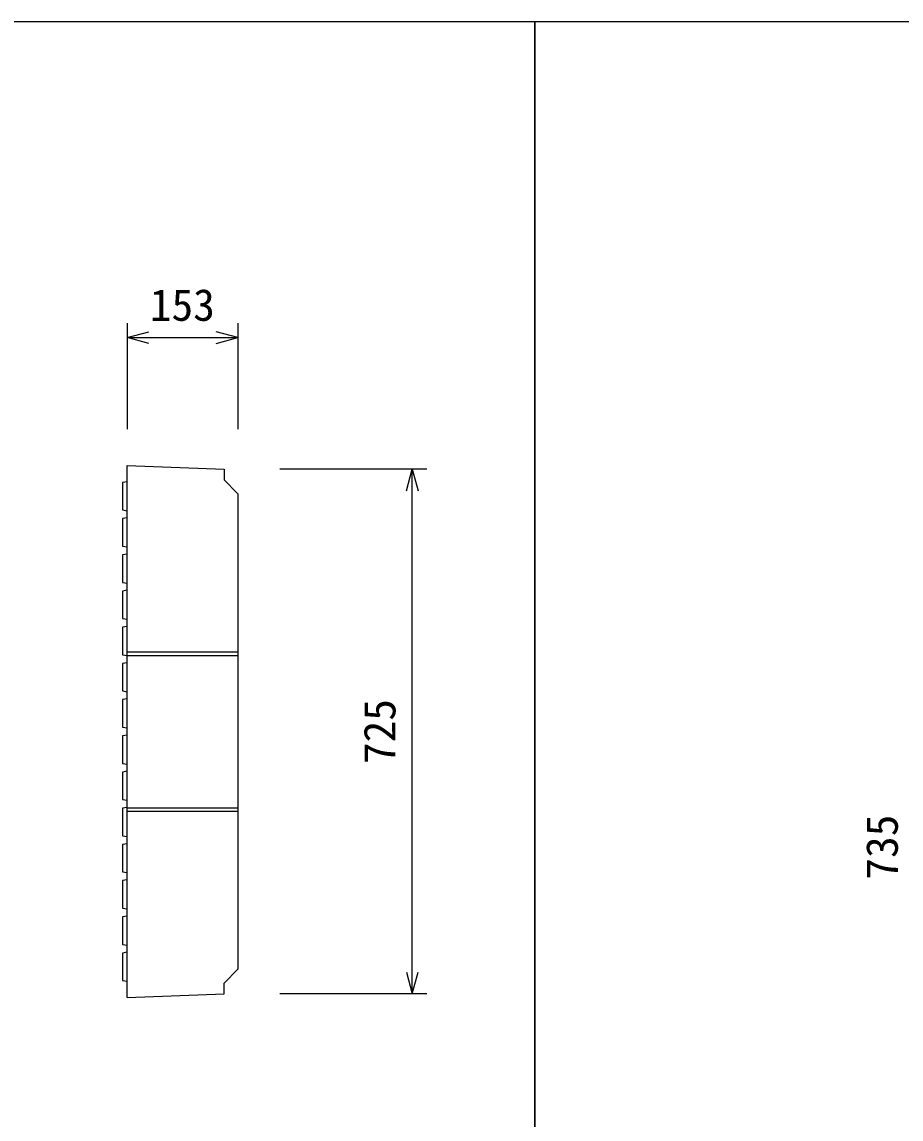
# Model space of a CAD drawing. Units: millimetres, scale not verified. Extents: x -16800 to 16800, y -5940 to 5940.
# Drawn here: x -4803 to -3589, y 2441 to 3956 of the extents above; entities that cross this region are included whole.
import ezdxf
from ezdxf.enums import TextEntityAlignment as Align

# ---------------------------------------------------------------- set-up
doc = ezdxf.new("R2010")
doc.units = ezdxf.units.MM
doc.header["$LTSCALE"] = 20
for name, color, linetype, lineweight in [('0-0_DIM', 7, 'Continuous', 25), ('0-2_HATCH', 6, 'Continuous', 25), ('0-5_OUTLINE', 3, 'Continuous', 25), ('0-6_TXT', 7, 'Continuous', 25)]:
    doc.layers.add(name, color=color, linetype=linetype, lineweight=lineweight)
doc.styles.add('ＭＳ ゴシック', font='')
doc.styles.get('ＭＳ ゴシック').set_extended_font_data('MS Gothic')

msp = doc.modelspace()

# ---------------------------------------------------------------- linework, layer by layer
at = {"layer": '0-0_DIM'}
for p, q in [((-4658.19, 3540.05), (-4658.19, 3393.65)), ((-4505.19, 3540.05), (-4505.19, 3393.65)), ((-4658.19, 3520.05), (-4505.19, 3520.05)), ((-4244.19, 3338.52), (-4447.27, 3338.52)), ((-4264.19, 2613.52), (-4264.19, 3338.52)), ((-4244.19, 2613.52), (-4447.27, 2613.52))]:
    msp.add_line(p, q, dxfattribs=at)
for points in [[(-4628.19, 3512.02), (-4658.19, 3520.05), (-4628.19, 3528.09)], [(-4535.19, 3512.02), (-4505.19, 3520.05), (-4535.19, 3528.09)], [(-4272.23, 3308.52), (-4264.19, 3338.52), (-4256.15, 3308.52)], [(-4272.23, 2643.52), (-4264.19, 2613.52), (-4256.15, 2643.52)]]:
    msp.add_lwpolyline(points, dxfattribs=at)
at = {"layer": '0-2_HATCH'}
for p, q in [((-4658.19, 3321.02), (-4664.69, 3320.02)), ((-4658.19, 3271.02), (-4664.69, 3270.02)), ((-4658.19, 3221.02), (-4664.69, 3220.02)), ((-4658.19, 3171.02), (-4664.69, 3170.02)), ((-4658.19, 3121.02), (-4664.69, 3120.02)), ((-4658.19, 3071.02), (-4664.69, 3070.02)), ((-4658.19, 3021.02), (-4664.69, 3020.02)), ((-4658.19, 2971.02), (-4664.69, 2970.02)), ((-4658.19, 2921.02), (-4664.69, 2920.02)), ((-4658.19, 2871.02), (-4664.69, 2870.02)), ((-4658.19, 2821.02), (-4664.69, 2820.02)), ((-4658.19, 2771.02), (-4664.69, 2770.02)), ((-4658.19, 2721.02), (-4664.69, 2720.02)), ((-4658.19, 2671.02), (-4664.69, 2670.02))]:
    msp.add_line(p, q, dxfattribs=at)
for points in [[(-4664.69, 3320.02), (-4664.69, 3282.02), (-4658.19, 3281.02)], [(-4664.69, 3270.02), (-4664.69, 3232.02), (-4658.19, 3231.02)], [(-4664.69, 3220.02), (-4664.69, 3182.02), (-4658.19, 3181.02)], [(-4664.69, 3170.02), (-4664.69, 3132.02), (-4658.19, 3131.02)], [(-4664.69, 3120.02), (-4664.69, 3082.02), (-4658.19, 3081.02)], [(-4664.69, 3070.02), (-4664.69, 3032.02), (-4658.19, 3031.02)], [(-4664.69, 3020.02), (-4664.69, 2982.02), (-4658.19, 2981.02)], [(-4664.69, 2970.02), (-4664.69, 2932.02), (-4658.19, 2931.02)], [(-4664.69, 2920.02), (-4664.69, 2882.02), (-4658.19, 2881.02)], [(-4664.69, 2870.02), (-4664.69, 2832.02), (-4658.19, 2831.02)], [(-4664.69, 2820.02), (-4664.69, 2782.02), (-4658.19, 2781.02)], [(-4664.69, 2770.02), (-4664.69, 2732.02), (-4658.19, 2731.02)], [(-4664.69, 2720.02), (-4664.69, 2682.02), (-4658.19, 2681.02)], [(-4664.69, 2670.02), (-4664.69, 2632.02), (-4658.19, 2631.02)]]:
    msp.add_lwpolyline(points, dxfattribs=at)
at = {"layer": '0-5_OUTLINE'}
for p, q in [((-4658.19, 2608.52), (-4658.19, 3343.52)), ((-4658.19, 3343.52), (-4524.19, 3338.52)), ((-4505.19, 3304.52), (-4505.19, 2647.52)), ((-4658.19, 3086.02), (-4505.19, 3086.02)), ((-4658.19, 3081.02), (-4505.19, 3081.02)), ((-4658.19, 2870.74), (-4505.19, 2870.74)), ((-4658.19, 2866.02), (-4505.19, 2866.02)), ((-4658.19, 2608.52), (-4524.19, 2613.52))]:
    msp.add_line(p, q, dxfattribs=at)
for points in [[(-4524.19, 3338.52), (-4524.19, 3323.52), (-4505.19, 3304.52)], [(-4524.19, 2613.52), (-4524.19, 2628.52), (-4505.19, 2647.52)]]:
    msp.add_lwpolyline(points, dxfattribs=at)
at = {"layer": '0-6_TXT'}
for points in [[(-6594.71, 1856.11), (-4094.71, 1856.11), (-4094.71, 3956.11), (-6594.71, 3956.11)], [(-4094.71, 856.11), (-1594.71, 856.11), (-1594.71, 3956.11), (-4094.71, 3956.11)]]:
    msp.add_lwpolyline(points, close=True, dxfattribs=at)

# ---------------------------------------------------------------- texts
at = {"layer": '0-0_DIM', "style": 'ＭＳ ゴシック'}
msp.add_text('153', height=43.99, dxfattribs=at).set_placement((-4626.69, 3530.05), align=Align.BOTTOM_LEFT)
for s, p in [('725', (-4274.19, 2931.02)), ('735', (-3580.13, 2771.39))]:
    msp.add_text(s, height=43.99, rotation=90, dxfattribs=at).set_placement(p, align=Align.BOTTOM_LEFT)

doc.saveas('drawing.dxf')
